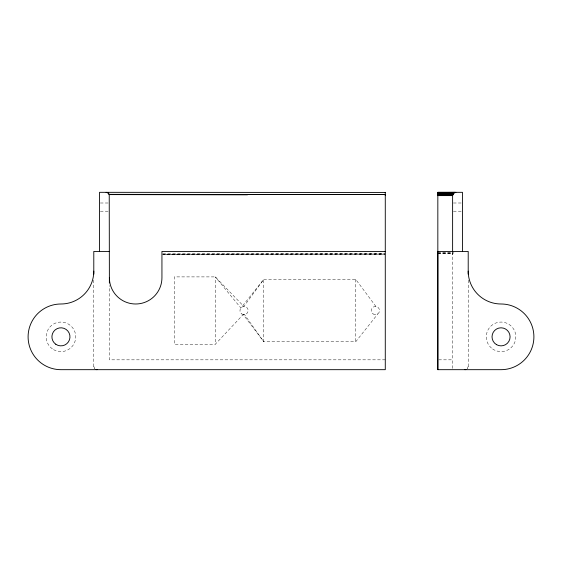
<?xml version="1.0" encoding="UTF-8"?>
<svg xmlns="http://www.w3.org/2000/svg" width="562" height="562" viewBox="0 0 562 562"><rect width="100%" height="100%" fill="white"/><g stroke="black" fill="none" stroke-linecap="round" stroke-linejoin="round"><path stroke-width="0.42" stroke-dasharray="2.81 2.11" d="M468.209 366.396L467.247 368.714A3.288 3.288 0 0 0 468.209 366.396L468.209 280.185M437.833 252.816L453.239 252.795C451.932 256.441 452.551 253.083 453.963 252.064M375.95 306.487L355.718 279.356L263.754 279.356L243.873 306.459L215.309 276.897L174.255 276.897L174.255 344.225L215.309 344.225L243.184 314.572L263.754 341.759L355.718 341.759L377.868 313.863M385.279 254.214L162.818 254.214L385.279 253.862M162.818 254.727L384.401 254.333M100.359 203.001L109.386 203.001M453.429 203.001L462.463 203.001M100.359 211.2L109.386 211.2M453.429 211.2L462.463 211.2M437.833 253.019L453.091 253.005M437.833 253.23L452.972 253.23M437.833 253.483L452.86 253.469M162.818 253.708L384.401 253.764M162.818 254.207L385.279 254.017M385.279 359.828L109.386 359.828L109.386 285.58M438.697 359.828L452.614 359.828L452.754 369.677M243.184 314.572L244.568 314.629L263.754 341.759L263.754 279.356L240.859 307.983L215.309 276.897L215.309 344.225M93.791 366.396L94.753 368.714A3.288 3.288 0 0 1 93.791 366.396L93.791 280.185M452.614 252.015L452.614 359.828M355.718 279.356L355.718 341.759M53.552 349.634A14.781 14.781 0 0 0 75.722 336.835A14.781 14.781 0 0 0 53.552 324.035A14.781 14.781 0 0 0 53.552 349.634M492.607 348.96A14.781 14.781 0 0 0 515.783 338.085A14.781 14.781 0 0 0 494.778 323.452A14.781 14.781 0 0 0 492.607 348.96M373.077 313.926A4.103 4.103 0 0 0 379.519 310.905A4.103 4.103 0 0 0 373.681 306.845A4.103 4.103 0 0 0 373.077 313.926M241.702 313.926A4.103 4.103 0 0 0 248.144 310.905A4.103 4.103 0 0 0 242.306 306.845A4.103 4.103 0 0 0 241.702 313.926"/><path stroke-width="0.84" d="M385.279 251.453L161.94 251.439L161.94 277.712A26.273 26.273 0 0 1 135.667 303.993A26.273 26.273 0 0 1 109.386 277.712M385.279 195.604L385.279 195.042M385.279 192.457L99.537 192.323L99.537 251.439M468.209 271.144A32.842 32.842 0 0 0 501.058 303.993A32.842 32.842 0 0 1 533.9 336.835A32.842 32.842 0 0 1 501.058 369.677L437.833 369.677L437.833 251.439L468.209 251.439L468.209 274.256M437.833 194.571L452.768 194.593L437.833 194.824L437.833 195.604L452.614 195.604L453.576 193.286L455.894 192.323M437.833 369.677L437.833 192.323L462.463 192.323L462.463 251.439M453.963 192.949L454.405 192.682M454.883 192.485L437.833 192.492L455.382 192.359L437.833 192.352M437.833 193.672L453.239 193.672L452.972 194.115L437.833 194.094M109.386 251.439L93.791 251.439L93.791 274.256M437.833 193.883L453.091 193.89M437.833 194.34L452.86 194.347M109.14 194.347L385.279 194.571L109.232 194.593L108.037 192.949L106.106 192.323M437.833 194.824L452.698 194.838M247.505 194.817L109.232 194.593L109.386 282.96M437.833 195.042L452.649 195.091M437.833 195.295L452.621 195.344M106.618 192.359L107.117 192.485M107.595 192.682L108.037 192.949M108.761 193.672L109.028 194.115M385.279 192.323L385.279 369.677L60.942 369.677A32.842 32.842 0 0 1 28.1 336.835A32.842 32.842 0 0 1 60.942 303.993A32.842 32.842 0 0 0 93.791 271.144M452.614 195.604L452.614 251.509M465.94 369.515A3.288 3.288 0 0 1 464.929 369.677M97.071 369.677A3.288 3.288 0 0 1 96.06 369.515M55.779 344.246A9.034 9.034 0 0 0 69.941 337.6A9.034 9.034 0 0 0 57.106 328.658A9.034 9.034 0 0 0 55.779 344.246M496.541 344.661A9.034 9.034 0 0 0 510.085 336.835A9.034 9.034 0 0 0 496.541 329.016A9.034 9.034 0 0 0 496.541 344.661"/></g></svg>
